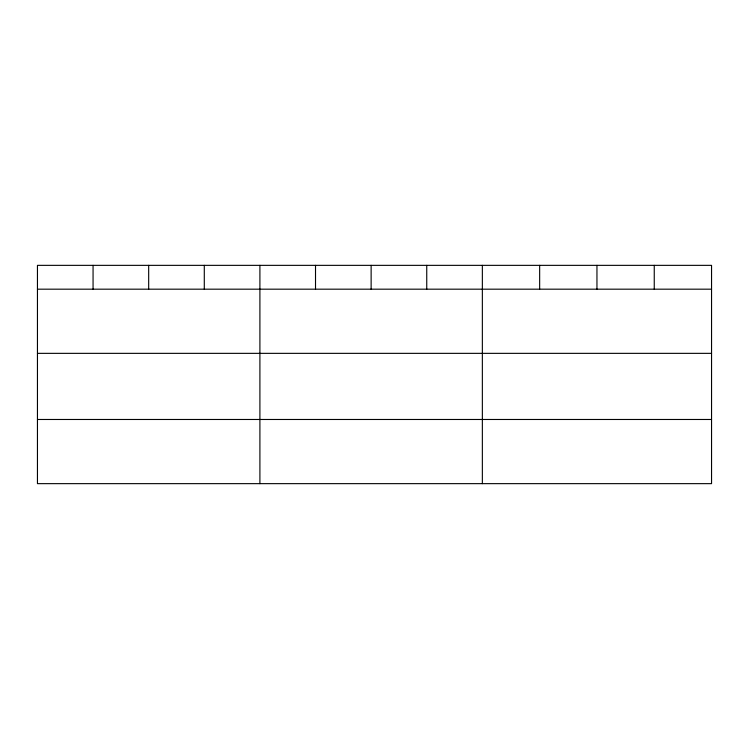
<?xml version="1.0" encoding="UTF-8"?>
<svg xmlns="http://www.w3.org/2000/svg" width="749" height="749" viewBox="0 0 749 749"><rect width="100%" height="100%" fill="white"/><g stroke="black" fill="none" stroke-linecap="round" stroke-linejoin="round"><path stroke-width="1.12" d="M711.55 353.35L711.55 265.352L37.45 265.352L37.45 483.648L711.55 483.648L711.55 353.35L37.45 353.35M37.45 289.18L711.55 289.18M37.45 419.477L711.55 419.477M654.251 265.352L654.251 289.18M596.953 265.352L596.953 289.18M539.654 265.352L539.654 289.18M482.356 265.352L482.356 483.648M426.743 265.352L426.743 289.18M371.13 265.352L371.13 289.18M315.516 265.352L315.516 289.18M259.903 265.352L259.903 483.648M204.29 265.352L204.29 289.18M148.677 265.352L148.677 289.18M93.063 265.352L93.063 289.18"/></g></svg>
